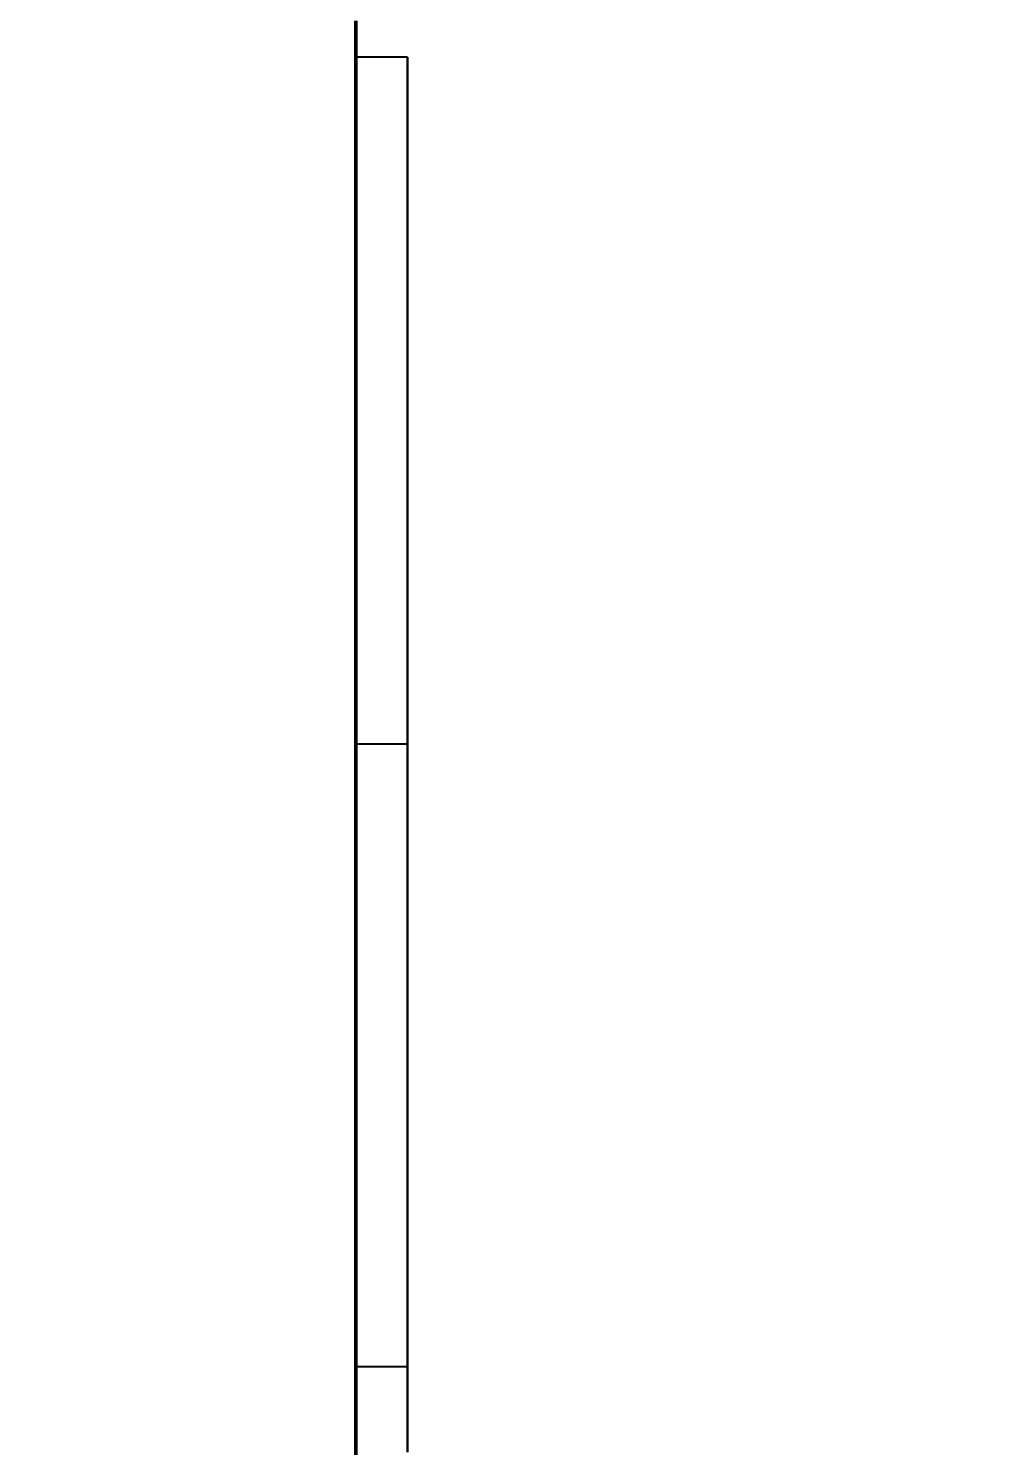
# Model space of a CAD drawing. Header units: millimetres. Extents: x 0 to 594, y 0 to 420.
# Drawn here: x 60.84 to 70.26, y 268.7 to 282.4 of the extents above; entities that cross this region are included whole.
import ezdxf

# ---------------------------------------------------------------- set-up
doc = ezdxf.new("R2010")
doc.units = ezdxf.units.MM
doc.linetypes.add('ISO02-TRAZOS', pattern=[3.75, 3, -0.75])
for name, color, linetype, lineweight in [('01-VISIBLE', 7, 'CONTINUOUS', 50), ('02-OCULTA', 4, 'ISO02-TRAZOS', 25), ('04-COTA', 3, 'CONTINUOUS', 25)]:
    doc.layers.add(name, color=color, linetype=linetype, lineweight=lineweight)
doc.styles.add('ISO3098', font='isocpeur.ttf')
doc.dimstyles.new('FLAMA-ISO', dxfattribs={"dimtxt": 3.5, "dimasz": 3, "dimexe": 2, "dimexo": 1, "dimgap": 1, "dimtad": 1, "dimdec": 1, "dimtxsty": 'ISO3098', "dimcen": 2.5, "dimclrd": 3, "dimclre": 3, "dimclrt": 3, "dimazin": 3, "dimtfac": 1, "dimtmove": 0, "dimatfit": 3, "dimlwd": 25, "dimlwe": 25})

msp = doc.modelspace()

# ---------------------------------------------------------------- linework, layer by layer
at = {"layer": '01-VISIBLE'}
msp.add_lwpolyline([(64, 268.65), (64, 268.737), (64, 268.825), (64, 268.912), (64, 269), (64, 269.087), (64, 269.175), (64, 269.262), (64, 269.35), (64, 269.437), (64, 269.525), (64, 269.612), (64, 269.7), (64, 269.787), (64, 269.875), (64, 269.962), (64, 270.05), (64, 270.137), (64, 270.225), (64, 270.312), (64, 270.4), (64, 270.487), (64, 270.575), (64, 270.662), (64, 270.75), (64, 270.837), (64, 270.925), (64, 271.012), (64, 271.1), (64, 271.187), (64, 271.275), (64, 271.362), (64, 271.45), (64, 271.537), (64, 271.625), (64, 271.712), (64, 271.8), (64, 271.887), (64, 271.975), (64, 272.062), (64, 272.15), (64, 272.237), (64, 272.325), (64, 272.412), (64, 272.5), (64, 272.587), (64, 272.675), (64, 272.762), (64, 272.85), (64, 272.937), (64, 273.025), (64, 273.112), (64, 273.2), (64, 273.287), (64, 273.375), (64, 273.462), (64, 273.55), (64, 273.637), (64, 273.725), (64, 273.812), (64, 273.9), (64, 273.987), (64, 274.075), (64, 274.162), (64, 274.25), (64, 274.337), (64, 274.425), (64, 274.512), (64, 274.6), (64, 274.687), (64, 274.775), (64, 274.862), (64, 274.95), (64, 275.037), (64, 275.125), (64, 275.212), (64, 275.3), (64, 275.387), (64, 275.475), (64, 275.562), (64, 275.65), (64, 275.737), (64, 275.825), (64, 275.912), (64, 276), (64, 276.087), (64, 276.175), (64, 276.262), (64, 276.35), (64, 276.437), (64, 276.525), (64, 276.612), (64, 276.7), (64, 276.787), (64, 276.875), (64, 276.962), (64, 277.05), (64, 277.137), (64, 277.225), (64, 277.312), (64, 277.4), (64, 277.487), (64, 277.575), (64, 277.662), (64, 277.75), (64, 277.837), (64, 277.925), (64, 278.012), (64, 278.1), (64, 278.187), (64, 278.275), (64, 278.362), (64, 278.45), (64, 278.537), (64, 278.625), (64, 278.712), (64, 278.8), (64, 278.887), (64, 278.975), (64, 279.062), (64, 279.15), (64, 279.237), (64, 279.325), (64, 279.412), (64, 279.5), (64, 279.587), (64, 279.675), (64, 279.762), (64, 279.85), (64, 279.937), (64, 280.025), (64, 280.112), (64, 280.2), (64, 280.287), (64, 280.375), (64, 280.462), (64, 280.55), (64, 280.637), (64, 280.725), (64, 280.812), (64, 280.9), (64, 280.987), (64, 281.075), (64, 281.162), (64, 281.25), (64, 281.337), (64, 281.425), (64, 281.512), (64, 281.6), (64, 281.687), (64, 281.775), (64, 281.862), (64, 281.95), (64, 282.037), (64, 282.125), (64, 282.212), (64, 282.3), (64, 282.387), (64, 282.475)], dxfattribs=at)
at = {"layer": '02-OCULTA'}
for p, q in [((64.5, 282.125), (64, 282.125)), ((64.5, 275.5), (64, 275.5)), ((64.5, 269.5), (64, 269.5))]:
    msp.add_line(p, q, dxfattribs=at)
for points in [[(64, 282.475), (64, 282.387), (64, 282.3), (64, 282.212), (64, 282.125), (64, 282.037), (64, 281.95), (64, 281.862), (64, 281.775), (64, 281.687), (64, 281.6), (64, 281.512), (64, 281.425), (64, 281.337), (64, 281.25), (64, 281.162), (64, 281.075), (64, 280.987), (64, 280.9), (64, 280.812), (64, 280.725), (64, 280.637), (64, 280.55), (64, 280.462), (64, 280.375), (64, 280.287), (64, 280.2), (64, 280.112), (64, 280.025), (64, 279.937), (64, 279.85), (64, 279.762), (64, 279.675), (64, 279.587), (64, 279.5), (64, 279.412), (64, 279.325), (64, 279.237), (64, 279.15), (64, 279.062), (64, 278.975), (64, 278.887), (64, 278.8), (64, 278.712), (64, 278.625), (64, 278.537), (64, 278.45), (64, 278.362), (64, 278.275), (64, 278.187), (64, 278.1), (64, 278.012), (64, 277.925), (64, 277.837), (64, 277.75), (64, 277.662), (64, 277.575), (64, 277.487), (64, 277.4), (64, 277.312), (64, 277.225), (64, 277.137), (64, 277.05), (64, 276.962), (64, 276.875), (64, 276.787), (64, 276.7), (64, 276.612), (64, 276.525), (64, 276.437), (64, 276.35), (64, 276.262), (64, 276.175), (64, 276.087), (64, 276), (64, 275.912), (64, 275.825), (64, 275.737), (64, 275.65), (64, 275.562), (64, 275.475), (64, 275.387), (64, 275.3), (64, 275.212), (64, 275.125), (64, 275.037), (64, 274.95), (64, 274.862), (64, 274.775), (64, 274.687), (64, 274.6), (64, 274.512), (64, 274.425), (64, 274.337), (64, 274.25), (64, 274.162), (64, 274.075), (64, 273.987), (64, 273.9), (64, 273.812), (64, 273.725), (64, 273.637), (64, 273.55), (64, 273.462), (64, 273.375), (64, 273.287), (64, 273.2), (64, 273.112), (64, 273.025), (64, 272.937), (64, 272.85), (64, 272.762), (64, 272.675), (64, 272.587), (64, 272.5), (64, 272.412), (64, 272.325), (64, 272.237), (64, 272.15), (64, 272.062), (64, 271.975), (64, 271.887), (64, 271.8), (64, 271.712), (64, 271.625), (64, 271.537), (64, 271.45), (64, 271.362), (64, 271.275), (64, 271.187), (64, 271.1), (64, 271.012), (64, 270.925), (64, 270.837), (64, 270.75), (64, 270.662), (64, 270.575), (64, 270.487), (64, 270.4), (64, 270.312), (64, 270.225), (64, 270.137), (64, 270.05), (64, 269.962), (64, 269.875), (64, 269.787), (64, 269.7), (64, 269.612), (64, 269.525), (64, 269.437), (64, 269.35), (64, 269.262), (64, 269.175), (64, 269.087), (64, 269), (64, 268.912), (64, 268.825), (64, 268.737), (64, 268.65)], [(64, 268.675), (64, 268.725), (64, 268.775), (64, 268.825), (64, 268.875), (64, 268.925), (64, 268.975), (64, 269.025), (64, 269.075), (64, 269.125), (64, 269.175), (64, 269.225), (64, 269.275), (64, 269.325), (64, 269.375), (64, 269.425), (64, 269.475), (64, 269.525), (64, 269.575), (64, 269.625), (64, 269.675), (64, 269.725), (64, 269.775), (64, 269.825), (64, 269.875), (64, 269.925), (64, 269.975), (64, 270.025), (64, 270.075), (64, 270.125), (64, 270.175), (64, 270.225), (64, 270.275), (64, 270.325), (64, 270.375), (64, 270.425), (64, 270.475), (64, 270.525), (64, 270.575), (64, 270.625), (64, 270.675), (64, 270.725), (64, 270.775), (64, 270.825), (64, 270.875), (64, 270.925), (64, 270.975), (64, 271.025), (64, 271.075), (64, 271.125), (64, 271.175), (64, 271.225), (64, 271.275), (64, 271.325), (64, 271.375), (64, 271.425), (64, 271.475), (64, 271.525), (64, 271.575), (64, 271.625), (64, 271.675), (64, 271.725), (64, 271.775), (64, 271.825), (64, 271.875), (64, 271.925), (64, 271.975), (64, 272.025), (64, 272.075), (64, 272.125), (64, 272.175), (64, 272.225), (64, 272.275), (64, 272.325), (64, 272.375), (64, 272.425), (64, 272.475), (64, 272.525), (64, 272.575), (64, 272.625), (64, 272.675), (64, 272.725), (64, 272.775), (64, 272.825), (64, 272.875), (64, 272.925), (64, 272.975), (64, 273.025), (64, 273.075), (64, 273.125), (64, 273.175), (64, 273.225), (64, 273.275), (64, 273.325), (64, 273.375), (64, 273.425), (64, 273.475), (64, 273.525), (64, 273.575), (64, 273.625), (64, 273.675), (64, 273.725), (64, 273.775), (64, 273.825), (64, 273.875), (64, 273.925), (64, 273.975), (64, 274.025), (64, 274.075), (64, 274.125), (64, 274.175), (64, 274.225), (64, 274.275), (64, 274.325), (64, 274.375), (64, 274.425), (64, 274.475), (64, 274.525), (64, 274.575), (64, 274.625), (64, 274.675), (64, 274.725), (64, 274.775), (64, 274.825), (64, 274.875), (64, 274.925), (64, 274.975), (64, 275.025), (64, 275.075), (64, 275.125), (64, 275.175), (64, 275.225), (64, 275.275), (64, 275.325), (64, 275.375), (64, 275.425), (64, 275.475), (64, 275.525), (64, 275.575), (64, 275.625), (64, 275.675), (64, 275.725), (64, 275.775), (64, 275.825), (64, 275.875), (64, 275.925), (64, 275.975), (64, 276.025), (64, 276.075), (64, 276.125), (64, 276.175), (64, 276.225), (64, 276.275), (64, 276.325), (64, 276.375), (64, 276.425), (64, 276.475), (64, 276.525), (64, 276.575), (64, 276.625), (64, 276.675), (64, 276.725), (64, 276.775), (64, 276.825), (64, 276.875), (64, 276.925), (64, 276.975), (64, 277.025), (64, 277.075), (64, 277.125), (64, 277.175), (64, 277.225), (64, 277.275), (64, 277.325), (64, 277.375), (64, 277.425), (64, 277.475), (64, 277.525), (64, 277.575), (64, 277.625), (64, 277.675), (64, 277.725), (64, 277.775), (64, 277.825), (64, 277.875), (64, 277.925), (64, 277.975), (64, 278.025), (64, 278.075), (64, 278.125), (64, 278.175), (64, 278.225), (64, 278.275), (64, 278.325), (64, 278.375), (64, 278.425), (64, 278.475), (64, 278.525), (64, 278.575), (64, 278.625), (64, 278.675), (64, 278.725), (64, 278.775), (64, 278.825), (64, 278.875), (64, 278.925), (64, 278.975), (64, 279.025), (64, 279.075), (64, 279.125), (64, 279.175), (64, 279.225), (64, 279.275), (64, 279.325), (64, 279.375), (64, 279.425), (64, 279.475), (64, 279.525), (64, 279.575), (64, 279.625), (64, 279.675), (64, 279.725), (64, 279.775), (64, 279.825), (64, 279.875), (64, 279.925), (64, 279.975), (64, 280.025), (64, 280.075), (64, 280.125), (64, 280.175), (64, 280.225), (64, 280.275), (64, 280.325), (64, 280.375), (64, 280.425), (64, 280.475), (64, 280.525), (64, 280.575), (64, 280.625), (64, 280.675), (64, 280.725), (64, 280.775), (64, 280.825), (64, 280.875), (64, 280.925), (64, 280.975), (64, 281.025), (64, 281.075), (64, 281.125), (64, 281.175), (64, 281.225), (64, 281.275), (64, 281.325), (64, 281.375), (64, 281.425), (64, 281.475), (64, 281.525), (64, 281.575), (64, 281.625), (64, 281.675), (64, 281.725), (64, 281.775), (64, 281.825), (64, 281.875), (64, 281.925), (64, 281.975), (64, 282.025), (64, 282.075), (64, 282.125)], [(64, 282.125), (64, 282.075), (64, 282.025), (64, 281.975), (64, 281.925), (64, 281.875), (64, 281.825), (64, 281.775), (64, 281.725), (64, 281.675), (64, 281.625), (64, 281.575), (64, 281.525), (64, 281.475), (64, 281.425), (64, 281.375), (64, 281.325), (64, 281.275), (64, 281.225), (64, 281.175), (64, 281.125), (64, 281.075), (64, 281.025), (64, 280.975), (64, 280.925), (64, 280.875), (64, 280.825), (64, 280.775), (64, 280.725), (64, 280.675), (64, 280.625), (64, 280.575), (64, 280.525), (64, 280.475), (64, 280.425), (64, 280.375), (64, 280.325), (64, 280.275), (64, 280.225), (64, 280.175), (64, 280.125), (64, 280.075), (64, 280.025), (64, 279.975), (64, 279.925), (64, 279.875), (64, 279.825), (64, 279.775), (64, 279.725), (64, 279.675), (64, 279.625), (64, 279.575), (64, 279.525), (64, 279.475), (64, 279.425), (64, 279.375), (64, 279.325), (64, 279.275), (64, 279.225), (64, 279.175), (64, 279.125), (64, 279.075), (64, 279.025), (64, 278.975), (64, 278.925), (64, 278.875), (64, 278.825), (64, 278.775), (64, 278.725), (64, 278.675), (64, 278.625), (64, 278.575), (64, 278.525), (64, 278.475), (64, 278.425), (64, 278.375), (64, 278.325), (64, 278.275), (64, 278.225), (64, 278.175), (64, 278.125), (64, 278.075), (64, 278.025), (64, 277.975), (64, 277.925), (64, 277.875), (64, 277.825), (64, 277.775), (64, 277.725), (64, 277.675), (64, 277.625), (64, 277.575), (64, 277.525), (64, 277.475), (64, 277.425), (64, 277.375), (64, 277.325), (64, 277.275), (64, 277.225), (64, 277.175), (64, 277.125), (64, 277.075), (64, 277.025), (64, 276.975), (64, 276.925), (64, 276.875), (64, 276.825), (64, 276.775), (64, 276.725), (64, 276.675), (64, 276.625), (64, 276.575), (64, 276.525), (64, 276.475), (64, 276.425), (64, 276.375), (64, 276.325), (64, 276.275), (64, 276.225), (64, 276.175), (64, 276.125), (64, 276.075), (64, 276.025), (64, 275.975), (64, 275.925), (64, 275.875), (64, 275.825), (64, 275.775), (64, 275.725), (64, 275.675), (64, 275.625), (64, 275.575), (64, 275.525), (64, 275.475), (64, 275.425), (64, 275.375), (64, 275.325), (64, 275.275), (64, 275.225), (64, 275.175), (64, 275.125), (64, 275.075), (64, 275.025), (64, 274.975), (64, 274.925), (64, 274.875), (64, 274.825), (64, 274.775), (64, 274.725), (64, 274.675), (64, 274.625), (64, 274.575), (64, 274.525), (64, 274.475), (64, 274.425), (64, 274.375), (64, 274.325), (64, 274.275), (64, 274.225), (64, 274.175), (64, 274.125), (64, 274.075), (64, 274.025), (64, 273.975), (64, 273.925), (64, 273.875), (64, 273.825), (64, 273.775), (64, 273.725), (64, 273.675), (64, 273.625), (64, 273.575), (64, 273.525), (64, 273.475), (64, 273.425), (64, 273.375), (64, 273.325), (64, 273.275), (64, 273.225), (64, 273.175), (64, 273.125), (64, 273.075), (64, 273.025), (64, 272.975), (64, 272.925), (64, 272.875), (64, 272.825), (64, 272.775), (64, 272.725), (64, 272.675), (64, 272.625), (64, 272.575), (64, 272.525), (64, 272.475), (64, 272.425), (64, 272.375), (64, 272.325), (64, 272.275), (64, 272.225), (64, 272.175), (64, 272.125), (64, 272.075), (64, 272.025), (64, 271.975), (64, 271.925), (64, 271.875), (64, 271.825), (64, 271.775), (64, 271.725), (64, 271.675), (64, 271.625), (64, 271.575), (64, 271.525), (64, 271.475), (64, 271.425), (64, 271.375), (64, 271.325), (64, 271.275), (64, 271.225), (64, 271.175), (64, 271.125), (64, 271.075), (64, 271.025), (64, 270.975), (64, 270.925), (64, 270.875), (64, 270.825), (64, 270.775), (64, 270.725), (64, 270.675), (64, 270.625), (64, 270.575), (64, 270.525), (64, 270.475), (64, 270.425), (64, 270.375), (64, 270.325), (64, 270.275), (64, 270.225), (64, 270.175), (64, 270.125), (64, 270.075), (64, 270.025), (64, 269.975), (64, 269.925), (64, 269.875), (64, 269.825), (64, 269.775), (64, 269.725), (64, 269.675), (64, 269.625), (64, 269.575), (64, 269.525), (64, 269.475), (64, 269.425), (64, 269.375), (64, 269.325), (64, 269.275), (64, 269.225), (64, 269.175), (64, 269.125), (64, 269.075), (64, 269.025), (64, 268.975), (64, 268.925), (64, 268.875), (64, 268.825), (64, 268.775), (64, 268.725), (64, 268.675)], [(64.5, 268.675), (64.5, 268.725), (64.5, 268.775), (64.5, 268.825), (64.5, 268.875), (64.5, 268.925), (64.5, 268.975), (64.5, 269.025), (64.5, 269.075), (64.5, 269.125), (64.5, 269.175), (64.5, 269.225), (64.5, 269.275), (64.5, 269.325), (64.5, 269.375), (64.5, 269.425), (64.5, 269.475), (64.5, 269.525), (64.5, 269.575), (64.5, 269.625), (64.5, 269.675), (64.5, 269.725), (64.5, 269.775), (64.5, 269.825), (64.5, 269.875), (64.5, 269.925), (64.5, 269.975), (64.5, 270.025), (64.5, 270.075), (64.5, 270.125), (64.5, 270.175), (64.5, 270.225), (64.5, 270.275), (64.5, 270.325), (64.5, 270.375), (64.5, 270.425), (64.5, 270.475), (64.5, 270.525), (64.5, 270.575), (64.5, 270.625), (64.5, 270.675), (64.5, 270.725), (64.5, 270.775), (64.5, 270.825), (64.5, 270.875), (64.5, 270.925), (64.5, 270.975), (64.5, 271.025), (64.5, 271.075), (64.5, 271.125), (64.5, 271.175), (64.5, 271.225), (64.5, 271.275), (64.5, 271.325), (64.5, 271.375), (64.5, 271.425), (64.5, 271.475), (64.5, 271.525), (64.5, 271.575), (64.5, 271.625), (64.5, 271.675), (64.5, 271.725), (64.5, 271.775), (64.5, 271.825), (64.5, 271.875), (64.5, 271.925), (64.5, 271.975), (64.5, 272.025), (64.5, 272.075), (64.5, 272.125), (64.5, 272.175), (64.5, 272.225), (64.5, 272.275), (64.5, 272.325), (64.5, 272.375), (64.5, 272.425), (64.5, 272.475), (64.5, 272.525), (64.5, 272.575), (64.5, 272.625), (64.5, 272.675), (64.5, 272.725), (64.5, 272.775), (64.5, 272.825), (64.5, 272.875), (64.5, 272.925), (64.5, 272.975), (64.5, 273.025), (64.5, 273.075), (64.5, 273.125), (64.5, 273.175), (64.5, 273.225), (64.5, 273.275), (64.5, 273.325), (64.5, 273.375), (64.5, 273.425), (64.5, 273.475), (64.5, 273.525), (64.5, 273.575), (64.5, 273.625), (64.5, 273.675), (64.5, 273.725), (64.5, 273.775), (64.5, 273.825), (64.5, 273.875), (64.5, 273.925), (64.5, 273.975), (64.5, 274.025), (64.5, 274.075), (64.5, 274.125), (64.5, 274.175), (64.5, 274.225), (64.5, 274.275), (64.5, 274.325), (64.5, 274.375), (64.5, 274.425), (64.5, 274.475), (64.5, 274.525), (64.5, 274.575), (64.5, 274.625), (64.5, 274.675), (64.5, 274.725), (64.5, 274.775), (64.5, 274.825), (64.5, 274.875), (64.5, 274.925), (64.5, 274.975), (64.5, 275.025), (64.5, 275.075), (64.5, 275.125), (64.5, 275.175), (64.5, 275.225), (64.5, 275.275), (64.5, 275.325), (64.5, 275.375), (64.5, 275.425), (64.5, 275.475), (64.5, 275.525), (64.5, 275.575), (64.5, 275.625), (64.5, 275.675), (64.5, 275.725), (64.5, 275.775), (64.5, 275.825), (64.5, 275.875), (64.5, 275.925), (64.5, 275.975), (64.5, 276.025), (64.5, 276.075), (64.5, 276.125), (64.5, 276.175), (64.5, 276.225), (64.5, 276.275), (64.5, 276.325), (64.5, 276.375), (64.5, 276.425), (64.5, 276.475), (64.5, 276.525), (64.5, 276.575), (64.5, 276.625), (64.5, 276.675), (64.5, 276.725), (64.5, 276.775), (64.5, 276.825), (64.5, 276.875), (64.5, 276.925), (64.5, 276.975), (64.5, 277.025), (64.5, 277.075), (64.5, 277.125), (64.5, 277.175), (64.5, 277.225), (64.5, 277.275), (64.5, 277.325), (64.5, 277.375), (64.5, 277.425), (64.5, 277.475), (64.5, 277.525), (64.5, 277.575), (64.5, 277.625), (64.5, 277.675), (64.5, 277.725), (64.5, 277.775), (64.5, 277.825), (64.5, 277.875), (64.5, 277.925), (64.5, 277.975), (64.5, 278.025), (64.5, 278.075), (64.5, 278.125), (64.5, 278.175), (64.5, 278.225), (64.5, 278.275), (64.5, 278.325), (64.5, 278.375), (64.5, 278.425), (64.5, 278.475), (64.5, 278.525), (64.5, 278.575), (64.5, 278.625), (64.5, 278.675), (64.5, 278.725), (64.5, 278.775), (64.5, 278.825), (64.5, 278.875), (64.5, 278.925), (64.5, 278.975), (64.5, 279.025), (64.5, 279.075), (64.5, 279.125), (64.5, 279.175), (64.5, 279.225), (64.5, 279.275), (64.5, 279.325), (64.5, 279.375), (64.5, 279.425), (64.5, 279.475), (64.5, 279.525), (64.5, 279.575), (64.5, 279.625), (64.5, 279.675), (64.5, 279.725), (64.5, 279.775), (64.5, 279.825), (64.5, 279.875), (64.5, 279.925), (64.5, 279.975), (64.5, 280.025), (64.5, 280.075), (64.5, 280.125), (64.5, 280.175), (64.5, 280.225), (64.5, 280.275), (64.5, 280.325), (64.5, 280.375), (64.5, 280.425), (64.5, 280.475), (64.5, 280.525), (64.5, 280.575), (64.5, 280.625), (64.5, 280.675), (64.5, 280.725), (64.5, 280.775), (64.5, 280.825), (64.5, 280.875), (64.5, 280.925), (64.5, 280.975), (64.5, 281.025), (64.5, 281.075), (64.5, 281.125), (64.5, 281.175), (64.5, 281.225), (64.5, 281.275), (64.5, 281.325), (64.5, 281.375), (64.5, 281.425), (64.5, 281.475), (64.5, 281.525), (64.5, 281.575), (64.5, 281.625), (64.5, 281.675), (64.5, 281.725), (64.5, 281.775), (64.5, 281.825), (64.5, 281.875), (64.5, 281.925), (64.5, 281.975), (64.5, 282.025), (64.5, 282.075), (64.5, 282.125)], [(64.5, 282.125), (64.5, 282.075), (64.5, 282.025), (64.5, 281.975), (64.5, 281.925), (64.5, 281.875), (64.5, 281.825), (64.5, 281.775), (64.5, 281.725), (64.5, 281.675), (64.5, 281.625), (64.5, 281.575), (64.5, 281.525), (64.5, 281.475), (64.5, 281.425), (64.5, 281.375), (64.5, 281.325), (64.5, 281.275), (64.5, 281.225), (64.5, 281.175), (64.5, 281.125), (64.5, 281.075), (64.5, 281.025), (64.5, 280.975), (64.5, 280.925), (64.5, 280.875), (64.5, 280.825), (64.5, 280.775), (64.5, 280.725), (64.5, 280.675), (64.5, 280.625), (64.5, 280.575), (64.5, 280.525), (64.5, 280.475), (64.5, 280.425), (64.5, 280.375), (64.5, 280.325), (64.5, 280.275), (64.5, 280.225), (64.5, 280.175), (64.5, 280.125), (64.5, 280.075), (64.5, 280.025), (64.5, 279.975), (64.5, 279.925), (64.5, 279.875), (64.5, 279.825), (64.5, 279.775), (64.5, 279.725), (64.5, 279.675), (64.5, 279.625), (64.5, 279.575), (64.5, 279.525), (64.5, 279.475), (64.5, 279.425), (64.5, 279.375), (64.5, 279.325), (64.5, 279.275), (64.5, 279.225), (64.5, 279.175), (64.5, 279.125), (64.5, 279.075), (64.5, 279.025), (64.5, 278.975), (64.5, 278.925), (64.5, 278.875), (64.5, 278.825), (64.5, 278.775), (64.5, 278.725), (64.5, 278.675), (64.5, 278.625), (64.5, 278.575), (64.5, 278.525), (64.5, 278.475), (64.5, 278.425), (64.5, 278.375), (64.5, 278.325), (64.5, 278.275), (64.5, 278.225), (64.5, 278.175), (64.5, 278.125), (64.5, 278.075), (64.5, 278.025), (64.5, 277.975), (64.5, 277.925), (64.5, 277.875), (64.5, 277.825), (64.5, 277.775), (64.5, 277.725), (64.5, 277.675), (64.5, 277.625), (64.5, 277.575), (64.5, 277.525), (64.5, 277.475), (64.5, 277.425), (64.5, 277.375), (64.5, 277.325), (64.5, 277.275), (64.5, 277.225), (64.5, 277.175), (64.5, 277.125), (64.5, 277.075), (64.5, 277.025), (64.5, 276.975), (64.5, 276.925), (64.5, 276.875), (64.5, 276.825), (64.5, 276.775), (64.5, 276.725), (64.5, 276.675), (64.5, 276.625), (64.5, 276.575), (64.5, 276.525), (64.5, 276.475), (64.5, 276.425), (64.5, 276.375), (64.5, 276.325), (64.5, 276.275), (64.5, 276.225), (64.5, 276.175), (64.5, 276.125), (64.5, 276.075), (64.5, 276.025), (64.5, 275.975), (64.5, 275.925), (64.5, 275.875), (64.5, 275.825), (64.5, 275.775), (64.5, 275.725), (64.5, 275.675), (64.5, 275.625), (64.5, 275.575), (64.5, 275.525), (64.5, 275.475), (64.5, 275.425), (64.5, 275.375), (64.5, 275.325), (64.5, 275.275), (64.5, 275.225), (64.5, 275.175), (64.5, 275.125), (64.5, 275.075), (64.5, 275.025), (64.5, 274.975), (64.5, 274.925), (64.5, 274.875), (64.5, 274.825), (64.5, 274.775), (64.5, 274.725), (64.5, 274.675), (64.5, 274.625), (64.5, 274.575), (64.5, 274.525), (64.5, 274.475), (64.5, 274.425), (64.5, 274.375), (64.5, 274.325), (64.5, 274.275), (64.5, 274.225), (64.5, 274.175), (64.5, 274.125), (64.5, 274.075), (64.5, 274.025), (64.5, 273.975), (64.5, 273.925), (64.5, 273.875), (64.5, 273.825), (64.5, 273.775), (64.5, 273.725), (64.5, 273.675), (64.5, 273.625), (64.5, 273.575), (64.5, 273.525), (64.5, 273.475), (64.5, 273.425), (64.5, 273.375), (64.5, 273.325), (64.5, 273.275), (64.5, 273.225), (64.5, 273.175), (64.5, 273.125), (64.5, 273.075), (64.5, 273.025), (64.5, 272.975), (64.5, 272.925), (64.5, 272.875), (64.5, 272.825), (64.5, 272.775), (64.5, 272.725), (64.5, 272.675), (64.5, 272.625), (64.5, 272.575), (64.5, 272.525), (64.5, 272.475), (64.5, 272.425), (64.5, 272.375), (64.5, 272.325), (64.5, 272.275), (64.5, 272.225), (64.5, 272.175), (64.5, 272.125), (64.5, 272.075), (64.5, 272.025), (64.5, 271.975), (64.5, 271.925), (64.5, 271.875), (64.5, 271.825), (64.5, 271.775), (64.5, 271.725), (64.5, 271.675), (64.5, 271.625), (64.5, 271.575), (64.5, 271.525), (64.5, 271.475), (64.5, 271.425), (64.5, 271.375), (64.5, 271.325), (64.5, 271.275), (64.5, 271.225), (64.5, 271.175), (64.5, 271.125), (64.5, 271.075), (64.5, 271.025), (64.5, 270.975), (64.5, 270.925), (64.5, 270.875), (64.5, 270.825), (64.5, 270.775), (64.5, 270.725), (64.5, 270.675), (64.5, 270.625), (64.5, 270.575), (64.5, 270.525), (64.5, 270.475), (64.5, 270.425), (64.5, 270.375), (64.5, 270.325), (64.5, 270.275), (64.5, 270.225), (64.5, 270.175), (64.5, 270.125), (64.5, 270.075), (64.5, 270.025), (64.5, 269.975), (64.5, 269.925), (64.5, 269.875), (64.5, 269.825), (64.5, 269.775), (64.5, 269.725), (64.5, 269.675), (64.5, 269.625), (64.5, 269.575), (64.5, 269.525), (64.5, 269.475), (64.5, 269.425), (64.5, 269.375), (64.5, 269.325), (64.5, 269.275), (64.5, 269.225), (64.5, 269.175), (64.5, 269.125), (64.5, 269.075), (64.5, 269.025), (64.5, 268.975), (64.5, 268.925), (64.5, 268.875), (64.5, 268.825), (64.5, 268.775), (64.5, 268.725), (64.5, 268.675)], [(64, 269.5), (64, 269.55), (64, 269.6), (64, 269.65), (64, 269.7), (64, 269.75), (64, 269.8), (64, 269.85), (64, 269.9), (64, 269.95), (64, 270), (64, 270.05), (64, 270.1), (64, 270.15), (64, 270.2), (64, 270.25), (64, 270.3), (64, 270.35), (64, 270.4), (64, 270.45), (64, 270.5), (64, 270.55), (64, 270.6), (64, 270.65), (64, 270.7), (64, 270.75), (64, 270.8), (64, 270.85), (64, 270.9), (64, 270.95), (64, 271), (64, 271.05), (64, 271.1), (64, 271.15), (64, 271.2), (64, 271.25), (64, 271.3), (64, 271.35), (64, 271.4), (64, 271.45), (64, 271.5), (64, 271.55), (64, 271.6), (64, 271.65), (64, 271.7), (64, 271.75), (64, 271.8), (64, 271.85), (64, 271.9), (64, 271.95), (64, 272), (64, 272.05), (64, 272.1), (64, 272.15), (64, 272.2), (64, 272.25), (64, 272.3), (64, 272.35), (64, 272.4), (64, 272.45), (64, 272.5), (64, 272.55), (64, 272.6), (64, 272.65), (64, 272.7), (64, 272.75), (64, 272.8), (64, 272.85), (64, 272.9), (64, 272.95), (64, 273), (64, 273.05), (64, 273.1), (64, 273.15), (64, 273.2), (64, 273.25), (64, 273.3), (64, 273.35), (64, 273.4), (64, 273.45), (64, 273.5), (64, 273.55), (64, 273.6), (64, 273.65), (64, 273.7), (64, 273.75), (64, 273.8), (64, 273.85), (64, 273.9), (64, 273.95), (64, 274), (64, 274.05), (64, 274.1), (64, 274.15), (64, 274.2), (64, 274.25), (64, 274.3), (64, 274.35), (64, 274.4), (64, 274.45), (64, 274.5), (64, 274.55), (64, 274.6), (64, 274.65), (64, 274.7), (64, 274.75), (64, 274.8), (64, 274.85), (64, 274.9), (64, 274.95), (64, 275), (64, 275.05), (64, 275.1), (64, 275.15), (64, 275.2), (64, 275.25), (64, 275.3), (64, 275.35), (64, 275.4), (64, 275.45), (64, 275.5)], [(64, 275.5), (64, 275.45), (64, 275.4), (64, 275.35), (64, 275.3), (64, 275.25), (64, 275.2), (64, 275.15), (64, 275.1), (64, 275.05), (64, 275), (64, 274.95), (64, 274.9), (64, 274.85), (64, 274.8), (64, 274.75), (64, 274.7), (64, 274.65), (64, 274.6), (64, 274.55), (64, 274.5), (64, 274.45), (64, 274.4), (64, 274.35), (64, 274.3), (64, 274.25), (64, 274.2), (64, 274.15), (64, 274.1), (64, 274.05), (64, 274), (64, 273.95), (64, 273.9), (64, 273.85), (64, 273.8), (64, 273.75), (64, 273.7), (64, 273.65), (64, 273.6), (64, 273.55), (64, 273.5), (64, 273.45), (64, 273.4), (64, 273.35), (64, 273.3), (64, 273.25), (64, 273.2), (64, 273.15), (64, 273.1), (64, 273.05), (64, 273), (64, 272.95), (64, 272.9), (64, 272.85), (64, 272.8), (64, 272.75), (64, 272.7), (64, 272.65), (64, 272.6), (64, 272.55), (64, 272.5), (64, 272.45), (64, 272.4), (64, 272.35), (64, 272.3), (64, 272.25), (64, 272.2), (64, 272.15), (64, 272.1), (64, 272.05), (64, 272), (64, 271.95), (64, 271.9), (64, 271.85), (64, 271.8), (64, 271.75), (64, 271.7), (64, 271.65), (64, 271.6), (64, 271.55), (64, 271.5), (64, 271.45), (64, 271.4), (64, 271.35), (64, 271.3), (64, 271.25), (64, 271.2), (64, 271.15), (64, 271.1), (64, 271.05), (64, 271), (64, 270.95), (64, 270.9), (64, 270.85), (64, 270.8), (64, 270.75), (64, 270.7), (64, 270.65), (64, 270.6), (64, 270.55), (64, 270.5), (64, 270.45), (64, 270.4), (64, 270.35), (64, 270.3), (64, 270.25), (64, 270.2), (64, 270.15), (64, 270.1), (64, 270.05), (64, 270), (64, 269.95), (64, 269.9), (64, 269.85), (64, 269.8), (64, 269.75), (64, 269.7), (64, 269.65), (64, 269.6), (64, 269.55), (64, 269.5)], [(64.5, 269.5), (64.5, 269.55), (64.5, 269.6), (64.5, 269.65), (64.5, 269.7), (64.5, 269.75), (64.5, 269.8), (64.5, 269.85), (64.5, 269.9), (64.5, 269.95), (64.5, 270), (64.5, 270.05), (64.5, 270.1), (64.5, 270.15), (64.5, 270.2), (64.5, 270.25), (64.5, 270.3), (64.5, 270.35), (64.5, 270.4), (64.5, 270.45), (64.5, 270.5), (64.5, 270.55), (64.5, 270.6), (64.5, 270.65), (64.5, 270.7), (64.5, 270.75), (64.5, 270.8), (64.5, 270.85), (64.5, 270.9), (64.5, 270.95), (64.5, 271), (64.5, 271.05), (64.5, 271.1), (64.5, 271.15), (64.5, 271.2), (64.5, 271.25), (64.5, 271.3), (64.5, 271.35), (64.5, 271.4), (64.5, 271.45), (64.5, 271.5), (64.5, 271.55), (64.5, 271.6), (64.5, 271.65), (64.5, 271.7), (64.5, 271.75), (64.5, 271.8), (64.5, 271.85), (64.5, 271.9), (64.5, 271.95), (64.5, 272), (64.5, 272.05), (64.5, 272.1), (64.5, 272.15), (64.5, 272.2), (64.5, 272.25), (64.5, 272.3), (64.5, 272.35), (64.5, 272.4), (64.5, 272.45), (64.5, 272.5), (64.5, 272.55), (64.5, 272.6), (64.5, 272.65), (64.5, 272.7), (64.5, 272.75), (64.5, 272.8), (64.5, 272.85), (64.5, 272.9), (64.5, 272.95), (64.5, 273), (64.5, 273.05), (64.5, 273.1), (64.5, 273.15), (64.5, 273.2), (64.5, 273.25), (64.5, 273.3), (64.5, 273.35), (64.5, 273.4), (64.5, 273.45), (64.5, 273.5), (64.5, 273.55), (64.5, 273.6), (64.5, 273.65), (64.5, 273.7), (64.5, 273.75), (64.5, 273.8), (64.5, 273.85), (64.5, 273.9), (64.5, 273.95), (64.5, 274), (64.5, 274.05), (64.5, 274.1), (64.5, 274.15), (64.5, 274.2), (64.5, 274.25), (64.5, 274.3), (64.5, 274.35), (64.5, 274.4), (64.5, 274.45), (64.5, 274.5), (64.5, 274.55), (64.5, 274.6), (64.5, 274.65), (64.5, 274.7), (64.5, 274.75), (64.5, 274.8), (64.5, 274.85), (64.5, 274.9), (64.5, 274.95), (64.5, 275), (64.5, 275.05), (64.5, 275.1), (64.5, 275.15), (64.5, 275.2), (64.5, 275.25), (64.5, 275.3), (64.5, 275.35), (64.5, 275.4), (64.5, 275.45), (64.5, 275.5)], [(64.5, 275.5), (64.5, 275.45), (64.5, 275.4), (64.5, 275.35), (64.5, 275.3), (64.5, 275.25), (64.5, 275.2), (64.5, 275.15), (64.5, 275.1), (64.5, 275.05), (64.5, 275), (64.5, 274.95), (64.5, 274.9), (64.5, 274.85), (64.5, 274.8), (64.5, 274.75), (64.5, 274.7), (64.5, 274.65), (64.5, 274.6), (64.5, 274.55), (64.5, 274.5), (64.5, 274.45), (64.5, 274.4), (64.5, 274.35), (64.5, 274.3), (64.5, 274.25), (64.5, 274.2), (64.5, 274.15), (64.5, 274.1), (64.5, 274.05), (64.5, 274), (64.5, 273.95), (64.5, 273.9), (64.5, 273.85), (64.5, 273.8), (64.5, 273.75), (64.5, 273.7), (64.5, 273.65), (64.5, 273.6), (64.5, 273.55), (64.5, 273.5), (64.5, 273.45), (64.5, 273.4), (64.5, 273.35), (64.5, 273.3), (64.5, 273.25), (64.5, 273.2), (64.5, 273.15), (64.5, 273.1), (64.5, 273.05), (64.5, 273), (64.5, 272.95), (64.5, 272.9), (64.5, 272.85), (64.5, 272.8), (64.5, 272.75), (64.5, 272.7), (64.5, 272.65), (64.5, 272.6), (64.5, 272.55), (64.5, 272.5), (64.5, 272.45), (64.5, 272.4), (64.5, 272.35), (64.5, 272.3), (64.5, 272.25), (64.5, 272.2), (64.5, 272.15), (64.5, 272.1), (64.5, 272.05), (64.5, 272), (64.5, 271.95), (64.5, 271.9), (64.5, 271.85), (64.5, 271.8), (64.5, 271.75), (64.5, 271.7), (64.5, 271.65), (64.5, 271.6), (64.5, 271.55), (64.5, 271.5), (64.5, 271.45), (64.5, 271.4), (64.5, 271.35), (64.5, 271.3), (64.5, 271.25), (64.5, 271.2), (64.5, 271.15), (64.5, 271.1), (64.5, 271.05), (64.5, 271), (64.5, 270.95), (64.5, 270.9), (64.5, 270.85), (64.5, 270.8), (64.5, 270.75), (64.5, 270.7), (64.5, 270.65), (64.5, 270.6), (64.5, 270.55), (64.5, 270.5), (64.5, 270.45), (64.5, 270.4), (64.5, 270.35), (64.5, 270.3), (64.5, 270.25), (64.5, 270.2), (64.5, 270.15), (64.5, 270.1), (64.5, 270.05), (64.5, 270), (64.5, 269.95), (64.5, 269.9), (64.5, 269.85), (64.5, 269.8), (64.5, 269.75), (64.5, 269.7), (64.5, 269.65), (64.5, 269.6), (64.5, 269.55), (64.5, 269.5)]]:
    msp.add_lwpolyline(points, dxfattribs=at)

# ---------------------------------------------------------------- dimensions: what is measured, and where the dimension line sits
at = {"layer": '04-COTA'}
for base, p1, p2 in [((42, 255), (64, 255), (64, 390)), ((53, 255), (75.25, 255), (89.75, 352.276))]:
    msp.add_linear_dim(base=base, p1=p1, p2=p2, angle=90, dimstyle='FLAMA-ISO', override={"dimlfac": 10}, dxfattribs=at).render()

doc.saveas('drawing.dxf')
